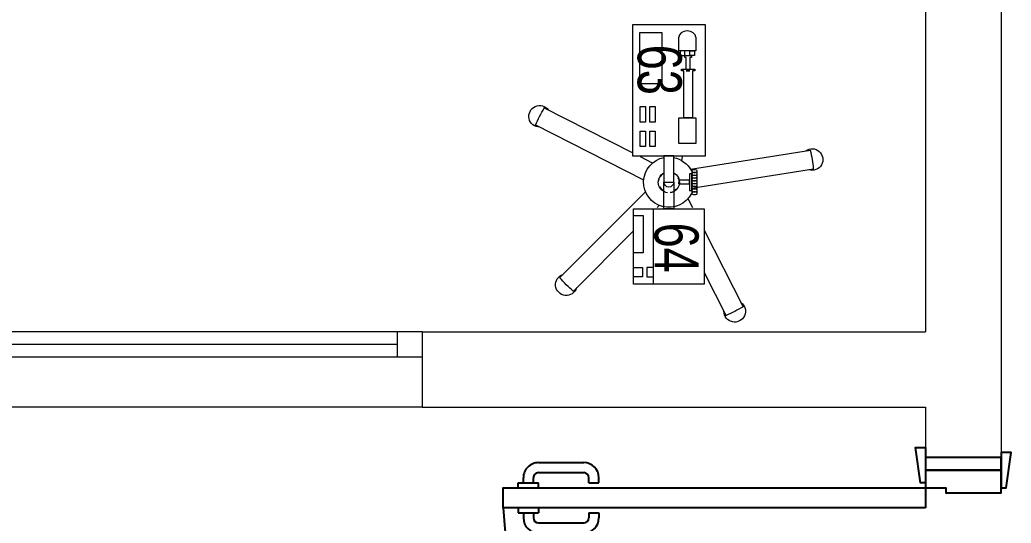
# Model space of a CAD drawing. Header units: millimetres. Extents: x 26027 to 581921, y 7230 to 233891.
# Drawn here: x 469637 to 471606, y 132448 to 133448 of the extents above; entities that cross this region are included whole.
import ezdxf

# ---------------------------------------------------------------- set-up
doc = ezdxf.new("R2010")
doc.units = ezdxf.units.MM
doc.header["$LTSCALE"] = 5
for name, color, linetype, lineweight in [('Aluminum', 7, 'Continuous', 5), ('Medical Equipment and Furniture', 163, 'Continuous', 0), ('Medical Equipment and Furniture1', 163, 'Continuous', 5), ('Medical Equipment and Furniture2', 42, 'Continuous', 13), ('Walls', 32, 'Continuous', 5)]:
    doc.layers.add(name, color=color, linetype=linetype, lineweight=lineweight)
doc.layers.add('GE-ARCHITECTURAL_ELEMENTS', color=8, linetype='Continuous')
doc.layers.add('Wooden Joinery', color=7, linetype='Continuous', lineweight=5, true_color=0xffdcd1)
doc.styles.add('X3G_ENTITY_257CFD', font='swisscl.ttf', dxfattribs={"height": 200})

# ---------------------------------------------------------------- blocks, each defined once
blk = doc.blocks.new('Syringe')
at = {"layer": 'Medical Equipment and Furniture2', "color": 254}
for points in [[(42.9739, -11.5277), (42.7139, -11.5277), (42.7139, -11.3827), (42.9739, -11.3827), (42.9739, -11.5277)], [(42.7384, -11.5086), (42.7658, -11.5086), (42.7658, -11.475), (42.7384, -11.475)], [(42.8055, -11.4851), (42.8055, -11.48), (42.8023, -11.48), (42.8023, -11.5069), (42.8055, -11.5069), (42.8055, -11.5019)], [(42.779, -11.4899), (42.779, -11.487), (42.7748, -11.487), (42.7748, -11.5), (42.779, -11.5), (42.779, -11.497)], [(42.8023, -11.4899), (42.779, -11.4899)], [(42.779, -11.497), (42.8023, -11.497)], [(42.8055, -11.5019), (42.8984, -11.5019), (42.8984, -11.4851), (42.8055, -11.4851)], [(42.8055, -11.4899), (42.8055, -11.497)], [(42.8055, -11.497), (42.8055, -11.4899)], [(42.8055, -11.497), (42.8055, -11.4899)]]:
    blk.add_lwpolyline(points, dxfattribs=at)
for points in [[(42.8312, -11.3974), (42.7289, -11.3974), (42.7289, -11.4415), (42.8312, -11.4415)], [(42.9073, -11.3985), (42.8765, -11.3985), (42.8765, -11.4091), (42.9073, -11.4091)], [(42.956, -11.3985), (42.9252, -11.3985), (42.9252, -11.4091), (42.956, -11.4091)], [(42.9073, -11.4175), (42.8765, -11.4175), (42.8765, -11.4281), (42.9073, -11.4281)], [(42.956, -11.4175), (42.9252, -11.4175), (42.9252, -11.4281), (42.956, -11.4281)], [(42.7748, -11.487), (42.7658, -11.487), (42.7658, -11.4777), (42.7748, -11.4777)], [(42.9498, -11.475), (42.8984, -11.475), (42.8984, -11.5086), (42.9498, -11.5086)], [(42.7748, -11.4967), (42.7658, -11.4967), (42.7658, -11.5059), (42.7748, -11.5059)]]:
    blk.add_lwpolyline(points, close=True, dxfattribs=at)
at = {"layer": 'Medical Equipment and Furniture2', "color": 254, "extrusion": (0, 0, -1)}
blk.add_ellipse((42.7384, -11.4918), major_axis=(0, 0.0168), ratio=0.733735, start_param=3.141593, end_param=6.283185, dxfattribs=at)
blk = doc.blocks.new('Infusion')
at = {"layer": 'Medical Equipment and Furniture2', "color": 254}
for points in [[(43.0793, -11.3852), (43.0793, -11.5252), (43.2293, -11.5252), (43.2293, -11.3852), (43.0793, -11.3852)], [(43.1962, -11.4242), (43.1962, -11.4114), (43.215, -11.4114), (43.215, -11.4242)]]:
    blk.add_lwpolyline(points, dxfattribs=at)
for points in [[(43.0793, -11.3852), (43.0793, -11.4242), (43.2293, -11.4242), (43.2293, -11.3852)], [(43.0927, -11.3852), (43.0927, -11.404), (43.1673, -11.404), (43.1673, -11.3852)], [(43.1962, -11.3852), (43.1962, -11.4027), (43.215, -11.4027), (43.215, -11.3852)]]:
    blk.add_lwpolyline(points, close=True, dxfattribs=at)
blk = doc.blocks.new('Infusion Syringe')
at = {"layer": 'Medical Equipment and Furniture1'}
for p, q in [((43.0225, -11.4053), (42.9127, -11.1899)), ((42.9683, -11.3827), (42.8788, -11.2071)), ((43.0459, -11.409), (43.2169, -11.238)), ((43.1234, -11.3852), (43.2437, -11.2649)), ((42.9886, -11.4225), (42.9765, -11.3988)), ((43.0124, -11.4411), (43.017, -11.4365)), ((43.0234, -11.4354), (43.017, -11.4365)), ((43.0357, -11.4374), (43.0414, -11.4403)), ((43.0444, -11.4461), (43.0414, -11.4403)), ((43.0728, -11.4359), (43.0766, -11.432)), ((42.9753, -11.4431), (42.9739, -11.4433)), ((43.0463, -11.4583), (43.0453, -11.4647)), ((43.0791, -11.4595), (43.0793, -11.4596)), ((43.0175, -11.473), (43.0233, -11.476)), ((43.0297, -11.4749), (43.0233, -11.476)), ((43.0407, -11.4693), (43.0453, -11.4647)), ((43.0006, -11.498), (42.9627, -11.7368)), ((42.9838, -11.4812), (42.9765, -11.4824)), ((43.0592, -11.4932), (43.0766, -11.502)), ((43.0381, -11.5039), (43.0003, -11.7427)), ((43.1221, -11.5252), (43.2746, -11.6029)), ((43.2058, -11.5252), (43.2919, -11.5691))]:
    blk.add_line(p, q, dxfattribs=at)
for points in [[(43.0266, -11.4455), (43.0266, -11.4649), (42.9739, -11.4649), (42.9739, -11.4455)], [(43.0266, -11.4455), (43.0266, -11.4649), (43.0793, -11.4649), (43.0793, -11.4455)], [(43.043, -11.4963), (43.043, -11.5009), (43.0102, -11.5009), (43.0102, -11.4963)]]:
    blk.add_lwpolyline(points, close=True, dxfattribs=at)
for points in [[(43.0302, -11.4759), (43.0302, -11.4963), (43.0229, -11.4963), (43.0229, -11.4759)], [(43.0046, -11.5009), (43.0485, -11.5009)], [(43.0485, -11.5116), (43.0046, -11.5116)]]:
    blk.add_lwpolyline(points, dxfattribs=at)
for centre, radius, start, end in [((42.8958, -11.1985), 0.0214, 359.734, 234.266), ((43.0266, -11.4552), 0.2881, 113.2187, 120.7813), ((43.2303, -11.2515), 0.0214, 287.734, 162.266), ((43.0266, -11.4552), 0.2881, 41.2187, 48.7813), ((43.0266, -11.4552), 0.0501, 296.8163, 169.3714), ((43.0266, -11.4552), 0.021, 6.8276, 152.4616), ((43.0266, -11.4552), 0.021, 207.5384, 353.1724), ((43.0266, -11.4552), 0.00972, 270, 90), ((43.0266, -11.4552), 0.0501, 190.6286, 243.1837), ((43.2833, -11.586), 0.0214, 215.734, 90.266), ((43.0266, -11.4552), 0.2881, 329.2187, 336.7813), ((42.9815, -11.7398), 0.0214, 143.734, 18.266), ((43.0266, -11.4552), 0.2881, 257.2187, 264.7813)]:
    blk.add_arc(centre, radius, start, end, dxfattribs=at)
for centre in [(43.0046, -11.5062), (43.0101, -11.5062), (43.0156, -11.5062), (43.0211, -11.5062), (43.0266, -11.5062), (43.0321, -11.5062), (43.0375, -11.5062), (43.043, -11.5062), (43.0485, -11.5062)]:
    blk.add_ellipse(centre, major_axis=(0, -0.00537), ratio=0.510594, start_param=3.141593, end_param=9.424778, dxfattribs=at)
for name in ['Syringe', 'Infusion']:
    blk.add_blockref(name, (0, 0), dxfattribs=at)
blk = doc.blocks.new('A$C009F45C9')
at = {"layer": 'GE-ARCHITECTURAL_ELEMENTS'}
for p, q in [((844, -1650), (754, -1650)), ((844, -1670), (754, -1670)), ((724, -1690), (724, -1680)), ((744, -1690), (724, -1690)), ((744, -1690), (744, -1680)), ((884, -1690), (844, -1690)), ((844, -1700), (844, -1690)), ((854, -1690), (854, -1680)), ((874, -1690), (874, -1680)), ((884, -1700), (884, -1690)), ((724, -1750), (724, -1760)), ((744, -1750), (724, -1750)), ((744, -1750), (744, -1760)), ((844, -1740), (844, -1750)), ((884, -1750), (844, -1750)), ((854, -1750), (854, -1760)), ((874, -1750), (874, -1760)), ((884, -1740), (884, -1750)), ((844, -1770), (754, -1770)), ((844, -1790), (754, -1790))]:
    blk.add_line(p, q, dxfattribs=at)
for points in [[(75, -50), (85, -50), (95, 20), (75, 20)], [(-75, -60), (-85, -60), (-95, 10), (-75, 10)], [(75, -100), (914, -100), (914, -60), (75, -60)], [(75, -1700), (914, -1700), (914, -1740), (75, -1740)], [(75, -1700), (914, -1700), (914, -1740), (75, -1740)], [(-75, -1740), (-85, -1740), (-95, -1810), (-75, -1810)], [(75, -1750), (85, -1750), (95, -1820), (75, -1820)]]:
    blk.add_lwpolyline(points, close=True, dxfattribs=at)
for points in [[(75, -25), (-75, -25), (-75, 0), (75, 0), (75, -25)], [(75, -25), (75, -60), (35, -60), (35, -70), (-75, -70), (-75, -25), (75, -25)], [(75, -1775), (75, -1740), (35, -1740), (35, -1730), (-75, -1730), (-75, -1775), (75, -1775)], [(75, -1775), (-75, -1775), (-75, -1800), (75, -1800), (75, -1775)]]:
    blk.add_lwpolyline(points, dxfattribs=at)
for centre, radius, start, end in [((75, -60), 840, 270, 357.2706), ((75, -1740), 840, 2.7294, 90), ((754, -1680), 30, 90, 180), ((844, -1680), 30, 0, 90), ((754, -1680), 10, 90, 180), ((844, -1680), 10, 0, 90), ((754, -1760), 30, 180, 270), ((754, -1760), 10, 180, 270), ((844, -1760), 10, 270, 0), ((844, -1760), 30, 270, 0)]:
    blk.add_arc(centre, radius, start, end, dxfattribs=at)

msp = doc.modelspace()

# ---------------------------------------------------------------- linework, layer by layer
at = {"layer": 'Aluminum'}
for p, q in [((470435.8, 132828.2, 2.4), (468635.8, 132828.2, 2.4)), ((470385.8, 132828.2, 2.4), (470385.8, 132778.2, 2.4)), ((470385.8, 132803.2, 2.4), (468685.8, 132803.2, 2.4)), ((470435.8, 132778.2, 2.4), (468635.8, 132778.2, 2.4)), ((470435.8, 132678.4, 2.4), (468635.8, 132678.4, 2.4))]:
    msp.add_line(p, q, dxfattribs=at)
at = {"layer": 'Walls'}
for p, q in [((471435.8, 139158.7, 2.4), (471435.8, 132828.2, 2.4)), ((471585.8, 139158.7, 2.4), (471585.8, 132578.4, 2.4)), ((470435.8, 132828.2, 2.4), (471435.8, 132828.2, 2.4)), ((470435.8, 132828.2, 2.4), (470435.8, 132678.4, 2.4)), ((470435.8, 132678.4, 2.4), (471435.8, 132678.4, 2.4)), ((471435.8, 132678.4, 2.4), (471435.8, 132578.4, 2.4))]:
    msp.add_line(p, q, dxfattribs=at)
at = {"layer": 'Walls', "elevation": 2.4}
msp.add_lwpolyline([(471435.8, 132578.4), (471585.8, 132578.4)], dxfattribs=at)

# ---------------------------------------------------------------- block references
at = {"layer": 'Medical Equipment and Furniture', "xscale": -1000, "yscale": 1000, "zscale": 1000, "rotation": 90}
msp.add_blockref('Infusion Syringe', (459470.6, 176152.3, 2.4), dxfattribs=at)
at = {"layer": 'Wooden Joinery', "rotation": 179.9999999999999}
msp.add_blockref('A$C009F45C9', (471510.8, 130778.4, 2.4), dxfattribs=at)

# ---------------------------------------------------------------- texts
at = {"layer": 'Medical Equipment and Furniture', "char_height": 87.47, "attachment_point": 8, "rotation": 270, "style": 'X3G_ENTITY_257CFD'}
for s, insert in [('63', (470862.7, 133349.1, 2.4)), ('64', (470896.1, 132995.5, 2.4))]:
    msp.add_mtext(s, dxfattribs=dict(at, insert=insert))

doc.saveas('drawing.dxf')
